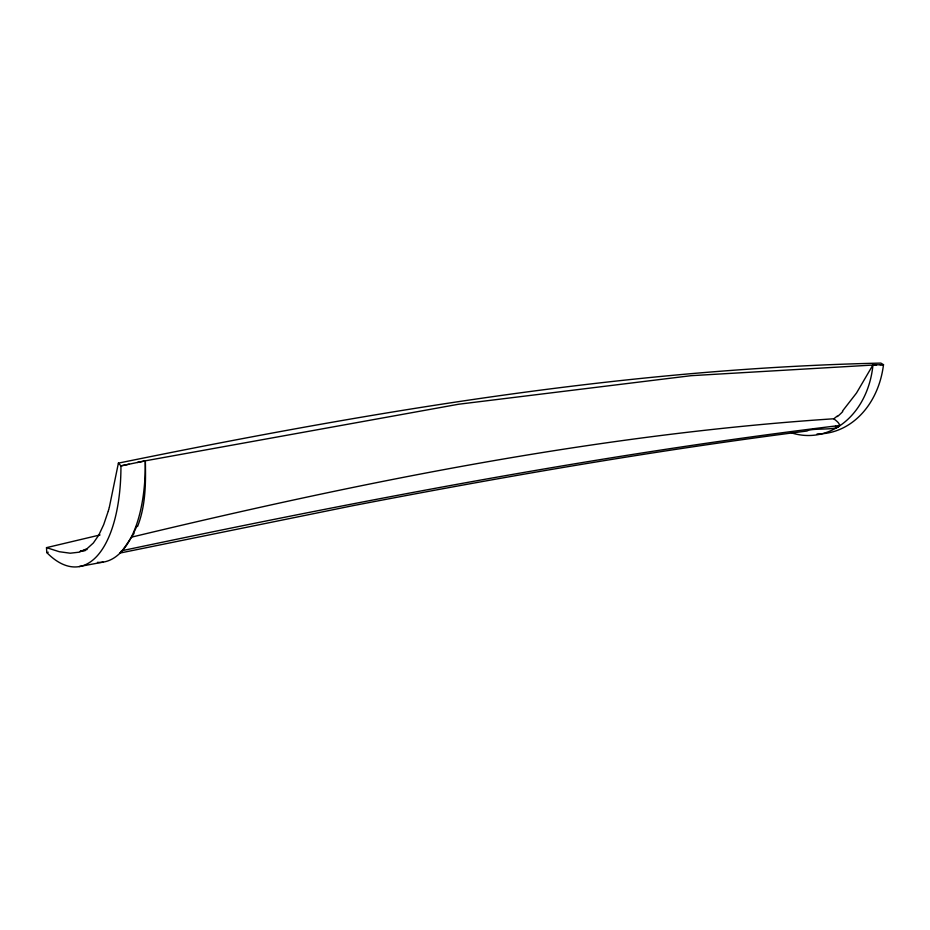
<?xml version="1.0" encoding="UTF-8"?>
<svg xmlns="http://www.w3.org/2000/svg" width="930" height="930" viewBox="0 0 930 930"><rect width="100%" height="100%" fill="white"/><g stroke="black" fill="none" stroke-linecap="round" stroke-linejoin="round"><path stroke-width="1.4" d="M817.063 433.926A85.025 68.983 84.9 0 0 883.5 364.688L880.85 363.095C623.972 368.722 369.605 411.816 118.401 463.128L109.356 507.164M109.24 507.606L108.764 509.338M108.636 509.768L108.275 511.035M108.147 511.465L103.695 524.625L98.801 535.087L93.349 542.992L87.234 548.526L79.364 552.153L70.238 553.211L59.334 551.723L46.5 547.642L46.779 552.548L48.232 552.188M137.524 526.543C145.743 505.746 145.882 482.868 145.312 460.827L458.595 404.236L691.06 375.685L876.49 364.839M880.001 364.758L883.5 364.688L872.956 364.92L856.507 393.018L842.464 411.107M833.978 418.988C853.926 433.194 813.308 426.626 806.984 431.02C654.697 450.422 503.363 476.695 352.656 505.734L120.168 553.013L121.4 551.013M134.06 533.39L126.887 544.05M126.527 544.596L124.225 548.003M124.062 548.247L120.168 553.013M122.446 550.595C360.108 500.584 599.025 454.549 840.278 425.405M837.256 416.059L833.873 418.767C596.467 434.438 362.421 481.694 131.49 537.156M837.407 427.265L835.466 426.324M87.048 549.549L80.201 551.234L85.095 550.7M46.5 547.642L100.056 534.948M129.131 464.175L120.947 465.884A132.781 58.09 82.4 0 1 46.779 552.548M97.452 562.348A128.294 57.811 82.3 0 0 145.312 460.827L120.947 465.884L118.401 463.128M137.256 462.489L145.312 460.827M79.19 566.556L103.056 562.127M872.956 364.92A83.712 67.472 84.9 0 1 791.279 432.81M842.731 411.606A76.341 54.847 -76.5 0 1 837.453 416.559M136.908 525.775A118.831 61.287 66.2 0 1 133.618 532.75"/></g></svg>
